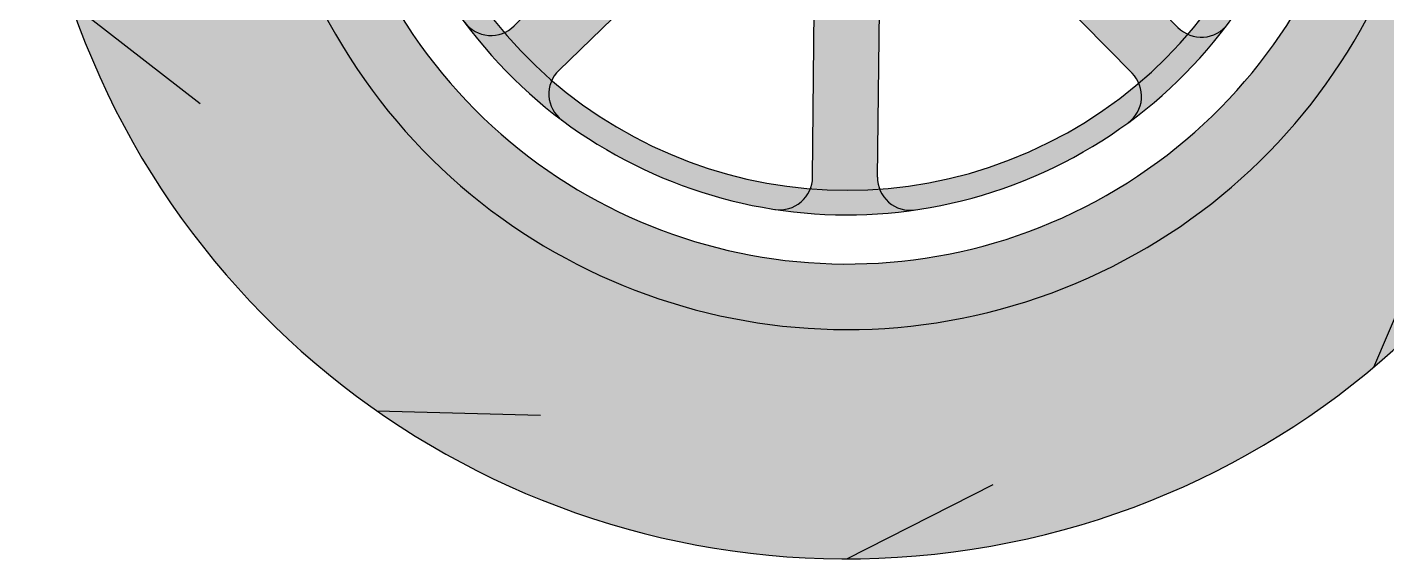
# Model space of a CAD drawing. Header units: millimetres. Extents: x 1027 to 2751, y 581 to 1781.
# Drawn here: x 1097.5 to 1512.2, y 580.6 to 742.9 of the extents above; entities that cross this region are included whole.
import ezdxf

# ---------------------------------------------------------------- set-up
doc = ezdxf.new("R2010")
doc.units = ezdxf.units.MM

# ---------------------------------------------------------------- blocks, each defined once
blk = doc.blocks.new('*U7')
for p, q in [((-9.85026659438563, -20.47624508370927), (-9.408436152137256, 30.55375621943847)), ((9.932322857634972, -20.42444882749578), (10.59156384786274, 30.55375621943847))]:
    blk.add_line(p, q)
for centre, start, end in [((-19.8498917891061, -20.38966584190496), 261.2908783179061, 359.5039312874643), ((19.93148680260447, -20.55375621943847), 179.2591025703663, 278.236456676272)]:
    blk.add_arc(centre, 10, start, end)
blk = doc.blocks.new('*U8')
at = {"color": 0, "linetype": 'ByBlock', "lineweight": -2, "transparency": 16777216}
for p, rotation in [((2610.601069947394, 829.9890550485479), 90.00000000000001), ((2577.070092581002, 750.2212424267063), 45)]:
    blk.add_blockref('*U7', p, dxfattribs=dict(at, rotation=rotation))
blk.add_blockref('*U7', (2496.955749880092, 717.5268626769722), dxfattribs=at)
blk = doc.blocks.new('*U5')
blk.add_line((-22.29069602949949, -11.31922570322126), (22.29069602949903, 11.31922570322126))
blk = doc.blocks.new('*U6')
at = {"color": 0, "linetype": 'ByBlock', "lineweight": -2, "transparency": 16777216}
for p, rotation in [((2736.47272949483, 811.0861876655326), 80.00000000000001), ((2668.044021942966, 662.0687212860794), 39.99999999999997)]:
    blk.add_blockref('*U5', p, dxfattribs=dict(at, rotation=rotation))
blk.add_blockref('*U5', (2519.838009757455, 591.8998445996319), dxfattribs=at)
blk = doc.blocks.new('*U13')
blk.add_line((20.85047659505972, 13.79339065490672), (-20.85047659505949, -13.79339065490694))
blk = doc.blocks.new('*U14')
at = {"color": 0, "linetype": 'ByBlock', "lineweight": -2, "transparency": 16777216}
for p, rotation in [((1130.578324601238, 734.9105481852571), 108.75), ((1229.144479024476, 625.1321499151916), 145)]:
    blk.add_blockref('*U13', p, dxfattribs=dict(at, rotation=rotation))
blk = doc.blocks.new('*U15')
for p, q in [((30.86447663341187, 9.580043158666172), (-20.14582259477493, 9.580043158666058)), ((30.85908575061944, -10.37538125607568), (-20.10562264992086, -9.639169613397826))]:
    blk.add_line(p, q)
for centre, start, end in [((-20.14582259477493, 19.58004315866606), 171.4803757458571, 270), ((-20.26062594043833, -19.63796824022938), 89.1118609977608, 188.1841799948664)]:
    blk.add_arc(centre, 10, start, end)
blk = doc.blocks.new('*U16')
at = {"color": 0, "linetype": 'ByBlock', "lineweight": -2, "transparency": 16777216}
blk.add_blockref('*U15', (2384.182837094543, 831.0005757377446), dxfattribs=at)
at = {"color": 0, "linetype": 'ByBlock', "lineweight": -2, "transparency": 16777216, "rotation": 45.00000000000001}
blk.add_blockref('*U15', (2417.089569224493, 750.7167830535741), dxfattribs=at)

msp = doc.modelspace()

# ---------------------------------------------------------------- hatches: boundary and pattern name
at = {"true_color": 0x000000}
h = msp.add_hatch(color=18, dxfattribs=at)
h.dxf.hatch_style = 1
h.paths.add_polyline_path([(1597.461168911169, 824.018226995309), (1571.412137864298, 840.6133128809806), (1559.835463492553, 840.0730484555934), (1523.696606562384, 867.6133967280932, -4.433192447294156), (1430.051808064473, 990.5587686990501), (1434.293241831762, 997.0375855396678), (1485.116467954265, 1004.075763399631), (1493.193419711771, 998.1711012066806), (1535.246707776011, 965.311492089754), (1553.705124414706, 971.9982878520467, 6.32213545576775)])
h.paths.add_polyline_path([(2621.381057001551, 1047.756133231819), (2560.276111195596, 1021.394484567256, 0.1374556281321802), (2538.159932825006, 1005.93915210788, -4.620350931111707), (2392.229873977547, 976.5540304631031, 0.3055420804094774), (2305.569683228776, 973.9586960869752), (2292.748077935591, 973.9586960869752, 2.581617101431797)])
h = msp.add_hatch(color=18, dxfattribs=at)
h.dxf.hatch_style = 1
h.paths.add_polyline_path([(1433.407853298518, 965.5916100958383), (1430.051808064473, 990.5587686990501, 4.433192447294156), (1523.696606562384, 867.6133967280932), (1502.409548835088, 883.8356304484164), (1499.021001168992, 882.1143167359305, -5.856936157640817)])
h.paths.add_polyline_path([(2408.115216710934, 963.2527712990083, 0.06708248871401162), (2392.229873977547, 976.5540304631036, 4.620350931111692), (2538.159932825006, 1005.93915210788, 0.1048082061810031), (2528.607414193959, 987.5368871976216, -5.007136932904048)])
h = msp.add_hatch(color=18, dxfattribs=at)
h.dxf.hatch_style = 1
h.paths.add_polyline_path([(1437.587252814178, 934.499141640671), (1436.124564200533, 945.3807526015524, 6.610888173406434), (1485.497096287215, 875.2444464513017), (1478.722593702021, 871.8031360893904, -7.195727745230442)])
at = {"true_color": 0xc7c8ca}
h = msp.add_hatch(color=9, dxfattribs=at)
h.dxf.hatch_style = 1
h.paths.add_polyline_path([(1412.954690987711, 779.3153772603869, -0.0603850692973306), (1398.81255536398, 765.173241636656), (1434.583794027546, 728.7771603693931, -0.09032471525416653), (1436.597203012859, 725.812459523698, 0.03841698214803522), (1451.577293982674, 740.6694782730012, -0.09368784150399165), (1448.53557169449, 742.8021890043545)])
h.paths.add_polyline_path([(1357.547313727955, 748.0806188964117, -0.06038506929733085), (1337.547313727955, 748.0806188964117), (1337.105483285707, 697.0506175932635, -0.09032471525416681), (1336.432818360343, 693.5305623742663, 0.03841698214803432), (1357.530840973739, 693.4435371725665, -0.09368784150398915), (1356.888072737727, 697.1024138494769)])
h.paths.add_polyline_path([(1484.6843954518, 840.5641461421951, -0.09368784150400156), (1481.025518774889, 839.921377906183), (1430.047313727955, 840.5806188964114, -0.06038506929733083), (1430.047313727955, 820.5806188964114), (1481.077315031103, 820.138788454163, -0.0903247152541726), (1484.597370250101, 819.4661235287992, 0.03841698214803534)])
h.paths.add_polyline_path([(1265.047313727955, 840.5806188964115), (1214.037014499768, 840.5806188964114, -0.09167346204718901), (1210.461247268205, 841.2417812435947, 0.03736052906153454), (1210.401180114525, 820.7222196913151, -0.09357298793549623), (1214.056087934971, 821.3617113077354), (1265.041922845163, 820.6251944816696, -0.06024950476279419)])
h = msp.add_hatch(color=9, dxfattribs=at)
h.dxf.hatch_style = 1
h.paths.add_polyline_path([(1296.24674046354, 765.2009494054884, -0.06024950476279409), (1282.139936468199, 779.3153772603866), (1246.070207973594, 743.2456487657807, -0.09167346204717668), (1243.074246337053, 741.184711887556, 0.03736052906153244), (1257.54129356595, 726.6327168752712, -0.09357298793569616), (1259.673514811922, 729.6693158382087)])
h.paths.add_polyline_path([(1243.074246337053, 741.1847118875561, -0.3519995171347232), (1230.958534712378, 744.371242331812, 0.07301342590960258), (1260.656837076714, 714.4985571154443, -0.3519995171347414), (1257.54129356595, 726.6327168752712, -0.03736052906153264)])

# ---------------------------------------------------------------- linework, layer by layer
at = {"color": 9, "true_color": 0xc7c8ca}
msp.add_arc((1347.547313727955, 830.5806188964114), 250, 34.44887720517595, 358.4958377905509, dxfattribs=at)
at = {"color": 252, "true_color": 0x939598}
msp.add_arc((1347.547313727955, 830.5806188964114), 180, 50.64849708540709, 11.87268404970011, dxfattribs=at)
for radius, start, end in [(160, 50.01986236846913, 21.05394627362794), (145, 49.43397013545741, 17.94033218719873), (137.5, 43.1357737854339, 17.44559856993443)]:
    msp.add_arc((1347.547313727955, 830.5806188964114), radius, start, end)

# ---------------------------------------------------------------- block references
at = {"color": 141, "true_color": 0xadddf7}
for name, p in [('*U14', (0, 0)), ('*U6', (-1150, 6.821210263296962e-13))]:
    msp.add_blockref(name, p, dxfattribs=at)
for name in ['*U16', '*U8']:
    msp.add_blockref(name, (-1150, 6.821210263296962e-13))

doc.saveas('drawing.dxf')
